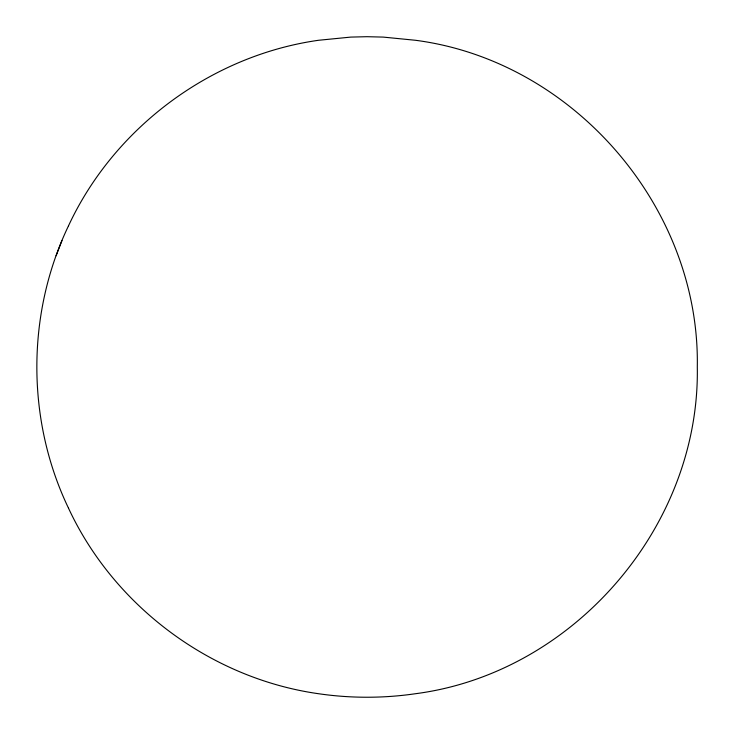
<?xml version="1.0" encoding="UTF-8"?>
<svg xmlns="http://www.w3.org/2000/svg" width="734" height="734" viewBox="0 0 734 734"><rect width="100%" height="100%" fill="white"/><g stroke="black" fill="none" stroke-linecap="round" stroke-linejoin="round"><path stroke-width="1.1" d="M68.528 225.778C26.296 313.739 26.296 420.261 68.528 508.222M56.123 255.726L61.959 240.596M68.528 225.778C114.22 127.441 211.172 55.481 318.538 40.278L350.797 37.095L367 36.7L383.203 37.095L415.462 40.278C573.557 60.885 700.117 207.594 697.3 367C700.117 526.406 573.557 673.115 415.462 693.722L415.444 693.722C383.368 698.41 350.632 698.401 318.556 693.722L318.538 693.722C211.172 678.519 114.21 606.559 68.528 508.222"/></g></svg>
